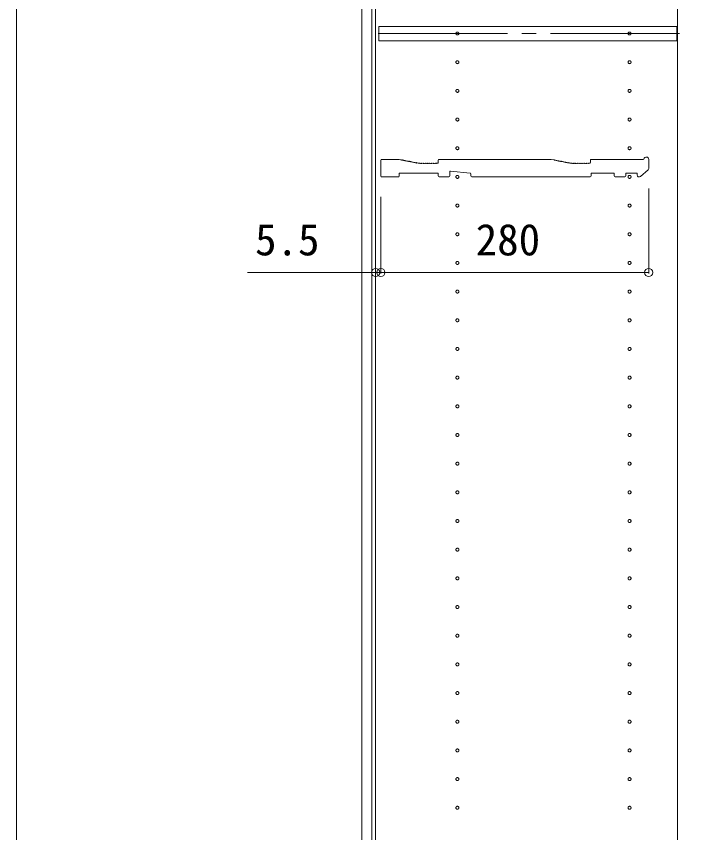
# Model space of a CAD drawing. Units: millimetres, scale not verified. Extents: x -2772 to 2772, y -4480 to 4487.
# Drawn here: x -2772 to -2073, y -225 to 629 of the extents above; entities that cross this region are included whole.
import ezdxf
from ezdxf.enums import TextEntityAlignment as Align

# ---------------------------------------------------------------- set-up
doc = ezdxf.new("R2010")
doc.units = ezdxf.units.MM
doc.header["$LTSCALE"] = 15
doc.linetypes.add('CHAIN2', pattern=[12, 9, -1, 1, -1])
for name, color, linetype, lineweight in [('0-0_0', 7, 'Continuous', 9), ('0-2_YKK_ZWAK', 2, 'CHAIN2', 9), ('0-5_YKK_13', 7, 'Continuous', 9), ('0-6_YKK_D', 6, 'Continuous', 9)]:
    doc.layers.add(name, color=color, linetype=linetype, lineweight=lineweight)
doc.styles.add('ＭＳ ゴシック', font='')
doc.styles.get('ＭＳ ゴシック').set_extended_font_data('MS Gothic')

msp = doc.modelspace()

# ---------------------------------------------------------------- linework, layer by layer
at = {"layer": '0-0_0'}
msp.add_lwpolyline([(2772, -4480), (-2772, -4480), (-2772, 4256)], dxfattribs=at)
at = {"layer": '0-2_YKK_ZWAK', "linetype": 'Continuous'}
for p, q in [((-2400.4, 1591.07), (-2400.4, -579.93)), ((-2396.4, 1591.07), (-2396.4, -579.93))]:
    msp.add_line(p, q, dxfattribs=at)
at = {"layer": '0-2_YKK_ZWAK'}
msp.add_line((-2078.6, 610.57), (-2395.69, 610.57), dxfattribs=at)
at = {"layer": '0-2_YKK_ZWAK', "linetype": 'Continuous'}
for points in [[(-2410.9, -589.43), (-2080.9, -589.43), (-2080.9, 1600.57), (-2410.9, 1600.57)], [(-2080.9, -586.43), (-2062.9, -586.43), (-2062.9, 1597.57), (-2080.9, 1597.57)]]:
    msp.add_lwpolyline(points, close=True, dxfattribs=at)
at = {"layer": '0-2_YKK_ZWAK'}
for centre in [(-2310.9, 610.57), (-2130.9, 610.57), (-2310.9, 580.57), (-2130.9, 580.57), (-2310.9, 550.57), (-2130.9, 550.57), (-2310.9, 520.57), (-2130.9, 520.57), (-2310.9, 490.57), (-2130.9, 490.57), (-2310.9, 460.57), (-2130.9, 460.57), (-2310.9, 430.57), (-2130.9, 430.57), (-2310.9, 400.57), (-2130.9, 400.57), (-2310.9, 370.57), (-2130.9, 370.57), (-2310.9, 340.57), (-2130.9, 340.57), (-2310.9, 310.57), (-2130.9, 310.57), (-2310.9, 280.57), (-2130.9, 280.57), (-2310.9, 250.57), (-2130.9, 250.57), (-2310.9, 220.57), (-2130.9, 220.57), (-2310.9, 190.57), (-2130.9, 190.57), (-2310.9, 160.57), (-2130.9, 160.57), (-2310.9, 130.57), (-2130.9, 130.57), (-2310.9, 100.57), (-2130.9, 100.57), (-2310.9, 70.57), (-2130.9, 70.57), (-2310.9, 40.57), (-2130.9, 40.57), (-2310.9, 10.57), (-2130.9, 10.57), (-2310.9, -19.43), (-2130.9, -19.43), (-2310.9, -49.43), (-2130.9, -49.43), (-2310.9, -79.43), (-2130.9, -79.43), (-2310.9, -109.43), (-2130.9, -109.43), (-2310.9, -139.43), (-2130.9, -139.43), (-2310.9, -169.43), (-2130.9, -169.43), (-2310.9, -199.43), (-2130.9, -199.43)]:
    msp.add_circle(centre, 1.55, dxfattribs=at)
at = {"layer": '0-5_YKK_13'}
for p, q in [((-2387.4, 478.87), (-2390.2, 478.87)), ((-2386.65, 478.6), (-2386.84, 478.67)), ((-2385.15, 478.6), (-2386.65, 478.6)), ((-2384.96, 478.67), (-2385.15, 478.6)), ((-2383.46, 478.67), (-2383.84, 478.67)), ((-2381.96, 478.67), (-2382.34, 478.67)), ((-2380.46, 478.67), (-2380.84, 478.67)), ((-2378.96, 478.67), (-2379.34, 478.67)), ((-2377.46, 478.67), (-2377.84, 478.67)), ((-2375.96, 478.67), (-2376.34, 478.67)), ((-2374.46, 478.67), (-2374.84, 478.67)), ((-2372.96, 478.67), (-2373.34, 478.67)), ((-2371.96, 478.87), (-2372.4, 478.87)), ((-2370.26, 478.56), (-2371.83, 478.86)), ((-2369.37, 478.19), (-2369.75, 478.26)), ((-2329.4, 478.87), (-2330.2, 478.87)), ((-2328.46, 478.67), (-2328.84, 478.67)), ((-2326.96, 478.67), (-2327.34, 478.67)), ((-2325.46, 478.67), (-2325.84, 478.67)), ((-2323.96, 478.67), (-2324.34, 478.67)), ((-2322.46, 478.67), (-2322.84, 478.67)), ((-2320.96, 478.67), (-2321.34, 478.67)), ((-2319.46, 478.67), (-2319.84, 478.67)), ((-2317.96, 478.67), (-2318.34, 478.67)), ((-2316.46, 478.67), (-2316.84, 478.67)), ((-2314.96, 478.67), (-2315.34, 478.67)), ((-2313.46, 478.67), (-2313.84, 478.67)), ((-2311.96, 478.67), (-2312.34, 478.67)), ((-2310.46, 478.67), (-2310.84, 478.67)), ((-2308.96, 478.67), (-2309.34, 478.67)), ((-2307.46, 478.67), (-2307.84, 478.67)), ((-2305.96, 478.67), (-2306.34, 478.67)), ((-2304.46, 478.67), (-2304.84, 478.67)), ((-2302.96, 478.67), (-2303.34, 478.67)), ((-2301.46, 478.67), (-2301.84, 478.67)), ((-2299.96, 478.67), (-2300.34, 478.67)), ((-2298.46, 478.67), (-2298.84, 478.67)), ((-2296.96, 478.67), (-2297.34, 478.67)), ((-2295.46, 478.67), (-2295.84, 478.67)), ((-2293.96, 478.67), (-2294.34, 478.67)), ((-2292.46, 478.67), (-2292.84, 478.67)), ((-2290.96, 478.67), (-2291.34, 478.67)), ((-2289.46, 478.67), (-2289.84, 478.67)), ((-2287.96, 478.67), (-2288.34, 478.67)), ((-2286.46, 478.67), (-2286.84, 478.67)), ((-2284.96, 478.67), (-2285.34, 478.67)), ((-2283.46, 478.67), (-2283.84, 478.67)), ((-2281.96, 478.67), (-2282.34, 478.67)), ((-2280.46, 478.67), (-2280.84, 478.67)), ((-2278.96, 478.67), (-2279.34, 478.67)), ((-2277.46, 478.67), (-2277.84, 478.67)), ((-2275.96, 478.67), (-2276.34, 478.67)), ((-2274.46, 478.67), (-2274.84, 478.67)), ((-2272.96, 478.67), (-2273.34, 478.67)), ((-2271.46, 478.67), (-2271.84, 478.67)), ((-2269.96, 478.67), (-2270.34, 478.67)), ((-2268.46, 478.67), (-2268.84, 478.67)), ((-2266.96, 478.67), (-2267.34, 478.67)), ((-2265.46, 478.67), (-2265.84, 478.67)), ((-2263.96, 478.67), (-2264.34, 478.67)), ((-2262.46, 478.67), (-2262.84, 478.67)), ((-2260.96, 478.67), (-2261.34, 478.67)), ((-2259.46, 478.67), (-2259.84, 478.67)), ((-2257.96, 478.67), (-2258.34, 478.67)), ((-2256.46, 478.67), (-2256.84, 478.67)), ((-2254.96, 478.67), (-2255.34, 478.67)), ((-2253.46, 478.67), (-2253.84, 478.67)), ((-2251.96, 478.67), (-2252.34, 478.67)), ((-2250.46, 478.67), (-2250.84, 478.67)), ((-2248.96, 478.67), (-2249.34, 478.67)), ((-2247.46, 478.67), (-2247.84, 478.67)), ((-2245.96, 478.67), (-2246.34, 478.67)), ((-2244.46, 478.67), (-2244.84, 478.67)), ((-2242.96, 478.67), (-2243.34, 478.67)), ((-2241.46, 478.67), (-2241.84, 478.67)), ((-2239.96, 478.67), (-2240.34, 478.67)), ((-2238.46, 478.67), (-2238.84, 478.67)), ((-2236.96, 478.67), (-2237.34, 478.67)), ((-2235.46, 478.67), (-2235.84, 478.67)), ((-2233.96, 478.67), (-2234.34, 478.67)), ((-2232.46, 478.67), (-2232.84, 478.67)), ((-2230.96, 478.67), (-2231.34, 478.67)), ((-2229.46, 478.67), (-2229.84, 478.67)), ((-2227.96, 478.67), (-2228.34, 478.67)), ((-2226.46, 478.67), (-2226.84, 478.67)), ((-2224.96, 478.67), (-2225.34, 478.67)), ((-2223.46, 478.67), (-2223.84, 478.67)), ((-2221.96, 478.67), (-2222.34, 478.67)), ((-2220.46, 478.67), (-2220.84, 478.67)), ((-2218.96, 478.67), (-2219.34, 478.67)), ((-2217.46, 478.67), (-2217.84, 478.67)), ((-2215.96, 478.67), (-2216.34, 478.67)), ((-2214.46, 478.67), (-2214.84, 478.67)), ((-2170.4, 478.87), (-2171.2, 478.87)), ((-2169.46, 478.67), (-2169.84, 478.67)), ((-2167.96, 478.67), (-2168.34, 478.67)), ((-2166.46, 478.67), (-2166.84, 478.67)), ((-2164.96, 478.67), (-2165.34, 478.67)), ((-2163.46, 478.67), (-2163.84, 478.67)), ((-2161.96, 478.67), (-2162.34, 478.67)), ((-2160.46, 478.67), (-2160.84, 478.67)), ((-2158.96, 478.67), (-2159.34, 478.67)), ((-2157.46, 478.67), (-2157.84, 478.67)), ((-2155.96, 478.67), (-2156.34, 478.67)), ((-2154.46, 478.67), (-2154.84, 478.67)), ((-2152.96, 478.67), (-2153.34, 478.67)), ((-2151.46, 478.67), (-2151.84, 478.67)), ((-2149.96, 478.67), (-2150.34, 478.67)), ((-2148.46, 478.67), (-2148.84, 478.67)), ((-2146.96, 478.67), (-2147.34, 478.67)), ((-2145.46, 478.67), (-2145.84, 478.67)), ((-2143.96, 478.67), (-2144.34, 478.67)), ((-2142.46, 478.67), (-2142.84, 478.67)), ((-2140.96, 478.67), (-2141.34, 478.67)), ((-2139.46, 478.67), (-2139.84, 478.67)), ((-2137.96, 478.67), (-2138.34, 478.67)), ((-2136.46, 478.67), (-2136.84, 478.67)), ((-2134.96, 478.67), (-2135.34, 478.67)), ((-2133.46, 478.67), (-2133.84, 478.67)), ((-2131.96, 478.67), (-2132.34, 478.67)), ((-2130.46, 478.67), (-2130.84, 478.67)), ((-2128.96, 478.67), (-2129.34, 478.67)), ((-2127.46, 478.67), (-2127.84, 478.67)), ((-2125.96, 478.67), (-2126.34, 478.67)), ((-2124.46, 478.67), (-2124.84, 478.67)), ((-2122.96, 478.67), (-2123.34, 478.67)), ((-2121.46, 478.67), (-2121.84, 478.67)), ((-2119.96, 478.67), (-2120.34, 478.67)), ((-2118.46, 478.67), (-2118.84, 478.67)), ((-2116.52, 478.87), (-2117.9, 478.87)), ((-2110.9, 469.49), (-2110.9, 478.87)), ((-2390.9, 478.17), (-2390.9, 461.27)), ((-2367.9, 477.91), (-2368.27, 477.98)), ((-2366.43, 477.63), (-2366.8, 477.7)), ((-2364.95, 477.34), (-2365.33, 477.42)), ((-2363.48, 477.06), (-2363.85, 477.14)), ((-2362, 476.78), (-2362.38, 476.85)), ((-2360.53, 476.5), (-2360.91, 476.57)), ((-2359.06, 476.22), (-2359.43, 476.29)), ((-2357.58, 475.94), (-2357.96, 476.01)), ((-2356.11, 475.66), (-2356.49, 475.73)), ((-2354.64, 475.38), (-2355.01, 475.45)), ((-2353.16, 475.1), (-2353.54, 475.17)), ((-2351.69, 474.82), (-2352.06, 474.89)), ((-2350.96, 474.88), (-2351.1, 474.91)), ((-2350.4, 474.87), (-2350.83, 474.87)), ((-2349.46, 474.67), (-2349.84, 474.67)), ((-2347.96, 474.67), (-2348.34, 474.67)), ((-2346.46, 474.67), (-2346.84, 474.67)), ((-2344.96, 474.67), (-2345.34, 474.67)), ((-2343.46, 474.67), (-2343.84, 474.67)), ((-2341.96, 474.67), (-2342.34, 474.67)), ((-2340.46, 474.67), (-2340.84, 474.67)), ((-2338.96, 474.67), (-2339.34, 474.67)), ((-2337.46, 474.67), (-2337.84, 474.67)), ((-2335.96, 474.67), (-2336.34, 474.67)), ((-2334.46, 474.67), (-2334.84, 474.67)), ((-2332.96, 474.67), (-2333.34, 474.67)), ((-2331.6, 474.87), (-2332.4, 474.87)), ((-2330.9, 478.17), (-2330.9, 475.57)), ((-2209.27, 477.98), (-2208.9, 477.91)), ((-2207.8, 477.7), (-2207.43, 477.63)), ((-2206.33, 477.42), (-2205.95, 477.34)), ((-2204.85, 477.14), (-2204.48, 477.06)), ((-2203.38, 476.85), (-2203, 476.78)), ((-2201.91, 476.57), (-2201.53, 476.5)), ((-2200.43, 476.29), (-2200.06, 476.22)), ((-2198.96, 476.01), (-2198.58, 475.94)), ((-2197.49, 475.73), (-2197.11, 475.66)), ((-2196.01, 475.45), (-2195.64, 475.38)), ((-2194.54, 475.17), (-2194.16, 475.1)), ((-2193.06, 474.89), (-2192.69, 474.82)), ((-2190.46, 474.67), (-2190.84, 474.67)), ((-2188.96, 474.67), (-2189.34, 474.67)), ((-2187.46, 474.67), (-2187.84, 474.67)), ((-2185.96, 474.67), (-2186.34, 474.67)), ((-2184.46, 474.67), (-2184.84, 474.67)), ((-2182.96, 474.67), (-2183.34, 474.67)), ((-2181.46, 474.67), (-2181.84, 474.67)), ((-2179.96, 474.67), (-2180.34, 474.67)), ((-2178.46, 474.67), (-2178.84, 474.67)), ((-2176.96, 474.67), (-2177.34, 474.67)), ((-2175.46, 474.67), (-2175.84, 474.67)), ((-2173.96, 474.67), (-2174.34, 474.67)), ((-2172.6, 474.87), (-2173.4, 474.87)), ((-2171.9, 478.17), (-2171.9, 475.57)), ((-2371.9, 461.27), (-2371.9, 463.87)), ((-2318.9, 461.57), (-2318.9, 465.81)), ((-2318.13, 466.5), (-2297.53, 464.63)), ((-2296.9, 463.93), (-2296.9, 461.57)), ((-2171.1, 461.57), (-2171.1, 463.87)), ((-2170.4, 464.57), (-2147.6, 464.57)), ((-2146.9, 463.87), (-2146.9, 461.57)), ((-2134.9, 461.57), (-2134.9, 463.87)), ((-2134.2, 464.57), (-2123.6, 464.57)), ((-2122.9, 463.87), (-2122.9, 462.57)), ((-2119.59, 461.06), (-2111.59, 467.97)), ((-2390.2, 460.57), (-2372.6, 460.57)), ((-2329.9, 460.57), (-2319.9, 460.57)), ((-2145.9, 460.57), (-2135.9, 460.57))]:
    msp.add_line(p, q, dxfattribs=at)
msp.add_lwpolyline([(-2081.4, 603.07), (-2392.9, 603.07), (-2392.9, 618.07), (-2081.4, 618.07)], close=True, dxfattribs=at)
for points in [[(-2209.79, 478.28), (-2212.9, 478.87), (-2213.9, 478.87)], [(-2191.96, 474.88), (-2192.1, 474.91), (-2191.96, 474.88)], [(-2191.83, 474.87), (-2191.4, 474.87), (-2191.83, 474.87)], [(-2371.2, 464.57), (-2330.9, 464.57), (-2330.9, 461.57)], [(-2295.9, 460.57), (-2269.47, 460.57), (-2269.23, 460.7), (-2268.57, 460.7), (-2268.32, 460.57), (-2241.47, 460.57), (-2241.23, 460.7), (-2240.57, 460.7), (-2240.32, 460.57), (-2213.47, 460.57), (-2213.23, 460.7), (-2212.57, 460.7), (-2212.32, 460.57), (-2172.1, 460.57)]]:
    msp.add_lwpolyline(points, dxfattribs=at)
for centre, radius, start, end in [((-2390.2, 478.17), 0.7, 90, 180), ((-2387.4, 477.99), 0.88, 50.46055, 90), ((-2384.4, 477.99), 0.88, 50.536, 129.53945), ((-2382.9, 477.99), 0.88, 50.536, 129.464), ((-2381.4, 477.99), 0.88, 50.536, 129.464), ((-2379.9, 477.99), 0.88, 50.536, 129.464), ((-2378.4, 477.99), 0.88, 50.536, 129.464), ((-2376.9, 477.99), 0.88, 50.536, 129.464), ((-2375.4, 477.99), 0.88, 50.536, 129.464), ((-2373.9, 477.99), 0.88, 50.536, 129.464), ((-2372.4, 477.99), 0.88, 90, 129.464), ((-2371.96, 478.17), 0.7, 79.2157, 90), ((-2370.42, 477.7), 0.88, 39.75171, 79.2157), ((-2368.95, 477.41), 0.88, 39.75171, 118.6797), ((-2330.2, 478.17), 0.7, 90, 180), ((-2329.4, 477.99), 0.88, 50.536, 90), ((-2327.9, 477.99), 0.88, 50.536, 129.464), ((-2326.4, 477.99), 0.88, 50.536, 129.464), ((-2324.9, 477.99), 0.88, 50.536, 129.464), ((-2323.4, 477.99), 0.88, 50.536, 129.464), ((-2321.9, 477.99), 0.88, 50.536, 129.464), ((-2320.4, 477.99), 0.88, 50.536, 129.464), ((-2318.9, 477.99), 0.88, 50.536, 129.464), ((-2317.4, 477.99), 0.88, 50.536, 129.464), ((-2315.9, 477.99), 0.88, 50.536, 129.464), ((-2314.4, 477.99), 0.88, 50.536, 129.464), ((-2312.9, 477.99), 0.88, 50.536, 129.464), ((-2311.4, 477.99), 0.88, 50.536, 129.464), ((-2309.9, 477.99), 0.88, 50.536, 129.464), ((-2308.4, 477.99), 0.88, 50.536, 129.464), ((-2306.9, 477.99), 0.88, 50.536, 129.464), ((-2305.4, 477.99), 0.88, 50.536, 129.464), ((-2303.9, 477.99), 0.88, 50.536, 129.464), ((-2302.4, 477.99), 0.88, 50.536, 129.464), ((-2300.9, 477.99), 0.88, 50.536, 129.464), ((-2299.4, 477.99), 0.88, 50.536, 129.464), ((-2297.9, 477.99), 0.88, 50.536, 129.464), ((-2296.4, 477.99), 0.88, 50.536, 129.464), ((-2294.9, 477.99), 0.88, 50.536, 129.464), ((-2293.4, 477.99), 0.88, 50.536, 129.464), ((-2291.9, 477.99), 0.88, 50.536, 129.464), ((-2290.4, 477.99), 0.88, 50.536, 129.464), ((-2288.9, 477.99), 0.88, 50.536, 129.464), ((-2287.4, 477.99), 0.88, 50.536, 129.464), ((-2285.9, 477.99), 0.88, 50.536, 129.464), ((-2284.4, 477.99), 0.88, 50.536, 129.464), ((-2282.9, 477.99), 0.88, 50.536, 129.464), ((-2281.4, 477.99), 0.88, 50.536, 129.464), ((-2279.9, 477.99), 0.88, 50.536, 129.464), ((-2278.4, 477.99), 0.88, 50.536, 129.464), ((-2276.9, 477.99), 0.88, 50.536, 129.464), ((-2275.4, 477.99), 0.88, 50.536, 129.464), ((-2273.9, 477.99), 0.88, 50.536, 129.464), ((-2272.4, 477.99), 0.88, 50.536, 129.464), ((-2270.9, 477.99), 0.88, 50.536, 129.464), ((-2269.4, 477.99), 0.88, 50.536, 129.464), ((-2267.9, 477.99), 0.88, 50.536, 129.464), ((-2266.4, 477.99), 0.88, 50.536, 129.464), ((-2264.9, 477.99), 0.88, 50.536, 129.464), ((-2263.4, 477.99), 0.88, 50.536, 129.464), ((-2261.9, 477.99), 0.88, 50.536, 129.464), ((-2260.4, 477.99), 0.88, 50.536, 129.464), ((-2258.9, 477.99), 0.88, 50.536, 129.464), ((-2257.4, 477.99), 0.88, 50.536, 129.464), ((-2255.9, 477.99), 0.88, 50.536, 129.464), ((-2254.4, 477.99), 0.88, 50.536, 129.464), ((-2252.9, 477.99), 0.88, 50.536, 129.464), ((-2251.4, 477.99), 0.88, 50.536, 129.464), ((-2249.9, 477.99), 0.88, 50.536, 129.464), ((-2248.4, 477.99), 0.88, 50.536, 129.464), ((-2246.9, 477.99), 0.88, 50.536, 129.464), ((-2245.4, 477.99), 0.88, 50.536, 129.464), ((-2243.9, 477.99), 0.88, 50.536, 129.464), ((-2242.4, 477.99), 0.88, 50.536, 129.464), ((-2240.9, 477.99), 0.88, 50.536, 129.464), ((-2239.4, 477.99), 0.88, 50.536, 129.464), ((-2237.9, 477.99), 0.88, 50.536, 129.464), ((-2236.4, 477.99), 0.88, 50.536, 129.464), ((-2234.9, 477.99), 0.88, 50.536, 129.464), ((-2233.4, 477.99), 0.88, 50.536, 129.464), ((-2231.9, 477.99), 0.88, 50.536, 129.464), ((-2230.4, 477.99), 0.88, 50.536, 129.464), ((-2228.9, 477.99), 0.88, 50.536, 129.464), ((-2227.4, 477.99), 0.88, 50.536, 129.464), ((-2225.9, 477.99), 0.88, 50.536, 129.464), ((-2224.4, 477.99), 0.88, 50.536, 129.464), ((-2222.9, 477.99), 0.88, 50.536, 129.464), ((-2221.4, 477.99), 0.88, 50.536, 129.464), ((-2219.9, 477.99), 0.88, 50.536, 129.464), ((-2218.4, 477.99), 0.88, 50.536, 129.464), ((-2216.9, 477.99), 0.88, 50.536, 129.464), ((-2215.4, 477.99), 0.88, 50.536, 129.464), ((-2213.9, 477.99), 0.88, 90, 129.464), ((-2209.95, 477.41), 0.88, 39.75171, 79.2157), ((-2171.2, 478.17), 0.7, 90, 180), ((-2170.4, 477.99), 0.88, 50.536, 90), ((-2168.9, 477.99), 0.88, 50.536, 129.464), ((-2167.4, 477.99), 0.88, 50.536, 129.464), ((-2165.9, 477.99), 0.88, 50.536, 129.464), ((-2164.4, 477.99), 0.88, 50.536, 129.464), ((-2162.9, 477.99), 0.88, 50.536, 129.464), ((-2161.4, 477.99), 0.88, 50.536, 129.464), ((-2159.9, 477.99), 0.88, 50.536, 129.464), ((-2158.4, 477.99), 0.88, 50.536, 129.464), ((-2156.9, 477.99), 0.88, 50.536, 129.464), ((-2155.4, 477.99), 0.88, 50.536, 129.464), ((-2153.9, 477.99), 0.88, 50.536, 129.464), ((-2152.4, 477.99), 0.88, 50.536, 129.464), ((-2150.9, 477.99), 0.88, 50.536, 129.464), ((-2149.4, 477.99), 0.88, 50.536, 129.464), ((-2147.9, 477.99), 0.88, 50.536, 129.464), ((-2146.4, 477.99), 0.88, 50.536, 129.464), ((-2144.9, 477.99), 0.88, 50.536, 129.464), ((-2143.4, 477.99), 0.88, 50.536, 129.464), ((-2141.9, 477.99), 0.88, 50.536, 129.464), ((-2140.4, 477.99), 0.88, 50.536, 129.464), ((-2138.9, 477.99), 0.88, 50.536, 129.464), ((-2137.4, 477.99), 0.88, 50.536, 129.464), ((-2135.9, 477.99), 0.88, 50.536, 129.464), ((-2134.4, 477.99), 0.88, 50.536, 129.464), ((-2132.9, 477.99), 0.88, 50.536, 129.464), ((-2131.4, 477.99), 0.88, 50.536, 129.464), ((-2129.9, 477.99), 0.88, 50.536, 129.464), ((-2128.4, 477.99), 0.88, 50.536, 129.464), ((-2126.9, 477.99), 0.88, 50.536, 129.464), ((-2125.4, 477.99), 0.88, 50.536, 129.464), ((-2123.9, 477.99), 0.88, 50.536, 129.464), ((-2122.4, 477.99), 0.88, 50.536, 129.464), ((-2120.9, 477.99), 0.88, 50.536, 129.464), ((-2119.4, 477.99), 0.88, 50.536, 129.464), ((-2117.9, 477.99), 0.88, 90, 129.464), ((-2116.52, 479.57), 0.7, 270, 347.36437), ((-2113.4, 478.87), 2.5, 0, 167.36437), ((-2367.48, 477.13), 0.88, 39.75171, 118.6797), ((-2366, 476.85), 0.88, 39.75171, 118.6797), ((-2364.53, 476.57), 0.88, 39.75171, 118.6797), ((-2363.06, 476.29), 0.88, 39.75171, 118.6797), ((-2361.58, 476.01), 0.88, 39.75171, 118.6797), ((-2360.11, 475.73), 0.88, 39.75171, 118.6797), ((-2358.64, 475.45), 0.88, 39.75171, 118.6797), ((-2357.16, 475.17), 0.88, 39.75171, 118.6797), ((-2355.69, 474.89), 0.88, 39.75171, 118.6797), ((-2354.21, 474.61), 0.88, 39.75171, 118.6797), ((-2352.74, 474.33), 0.88, 39.75171, 118.6797), ((-2351.27, 474.05), 0.88, 79.2157, 118.6797), ((-2350.83, 475.57), 0.7, 259.2157, 270), ((-2350.4, 473.99), 0.88, 50.536, 90), ((-2348.9, 473.99), 0.88, 50.536, 129.464), ((-2347.4, 473.99), 0.88, 50.536, 129.464), ((-2345.9, 473.99), 0.88, 50.536, 129.464), ((-2344.4, 473.99), 0.88, 50.536, 129.464), ((-2342.9, 473.99), 0.88, 50.536, 129.464), ((-2341.4, 473.99), 0.88, 50.536, 129.464), ((-2339.9, 473.99), 0.88, 50.536, 129.464), ((-2338.4, 473.99), 0.88, 50.536, 129.464), ((-2336.9, 473.99), 0.88, 50.536, 129.464), ((-2335.4, 473.99), 0.88, 50.536, 129.464), ((-2333.9, 473.99), 0.88, 50.536, 129.464), ((-2332.4, 473.99), 0.88, 90, 129.464), ((-2331.6, 475.57), 0.7, 270, 0), ((-2208.48, 477.13), 0.88, 39.75171, 118.6797), ((-2207, 476.85), 0.88, 39.75171, 118.6797), ((-2205.53, 476.57), 0.88, 39.75171, 118.6797), ((-2204.06, 476.29), 0.88, 39.75171, 118.6797), ((-2202.58, 476.01), 0.88, 39.75171, 118.6797), ((-2201.11, 475.73), 0.88, 39.75171, 118.6797), ((-2199.64, 475.45), 0.88, 39.75171, 118.6797), ((-2198.16, 475.17), 0.88, 39.75171, 118.6797), ((-2196.69, 474.89), 0.88, 39.75171, 118.6797), ((-2195.21, 474.61), 0.88, 39.75171, 118.6797), ((-2193.74, 474.33), 0.88, 39.75171, 118.6797), ((-2192.27, 474.05), 0.88, 79.2157, 118.6797), ((-2191.83, 475.57), 0.7, 259.2157, 270), ((-2191.83, 475.57), 0.7, 259.2157, 270), ((-2191.4, 473.99), 0.88, 50.536, 90), ((-2189.9, 473.99), 0.88, 50.536, 129.464), ((-2188.4, 473.99), 0.88, 50.536, 129.464), ((-2186.9, 473.99), 0.88, 50.536, 129.464), ((-2185.4, 473.99), 0.88, 50.536, 129.464), ((-2183.9, 473.99), 0.88, 50.536, 129.464), ((-2182.4, 473.99), 0.88, 50.536, 129.464), ((-2180.9, 473.99), 0.88, 50.536, 129.464), ((-2179.4, 473.99), 0.88, 50.536, 129.464), ((-2177.9, 473.99), 0.88, 50.536, 129.464), ((-2176.4, 473.99), 0.88, 50.536, 129.464), ((-2174.9, 473.99), 0.88, 50.536, 129.464), ((-2173.4, 473.99), 0.88, 90, 129.464), ((-2172.6, 475.57), 0.7, 270, 0), ((-2390.2, 461.27), 0.7, 180, 270), ((-2372.6, 461.27), 0.7, 270, 0), ((-2371.2, 463.87), 0.7, 90, 180), ((-2329.9, 461.57), 1, 180, 270), ((-2319.9, 461.57), 1, 270, 0), ((-2318.2, 465.81), 0.7, 84.80557, 180), ((-2297.6, 463.93), 0.7, 0, 84.80557), ((-2295.9, 461.57), 1, 180, 270), ((-2172.1, 461.57), 1, 270, 0), ((-2170.4, 463.87), 0.7, 90, 180), ((-2147.6, 463.87), 0.7, 0, 90), ((-2145.9, 461.57), 1, 180, 270), ((-2135.9, 461.57), 1, 270, 0), ((-2134.2, 463.87), 0.7, 90, 180), ((-2123.6, 463.87), 0.7, 0, 90), ((-2120.9, 462.57), 2, 180, 310.83872), ((-2112.9, 469.49), 2, 310.83872, 0)]:
    msp.add_arc(centre, radius, start, end, dxfattribs=at)
at = {"layer": '0-6_YKK_D'}
for p, q in [((-2110.9, 448.57), (-2110.9, 359.57)), ((-2390.9, 439.57), (-2390.9, 359.57)), ((-2390.9, 439.57), (-2390.9, 359.57)), ((-2396.4, 370.43), (-2396.4, 359.57)), ((-2396.4, 360.57), (-2530.4, 360.57)), ((-2390.9, 360.57), (-2396.4, 360.57)), ((-2110.9, 360.57), (-2390.9, 360.57)), ((-2390.9, 360.57), (-2373.9, 360.57))]:
    msp.add_line(p, q, dxfattribs=at)
for centre in [(-2396.4, 360.57), (-2390.9, 360.57), (-2390.9, 360.57), (-2110.9, 360.57)]:
    msp.add_circle(centre, 4.25, dxfattribs=at)

# ---------------------------------------------------------------- texts
at = {"layer": '0-6_YKK_D', "style": 'ＭＳ ゴシック'}
for s, p in [('5.5', (-2522.4, 368.57)), ('280', (-2291.7, 368.57))]:
    msp.add_text(s, height=32.99, dxfattribs=at).set_placement(p, align=Align.BOTTOM_LEFT)

doc.saveas('drawing.dxf')
